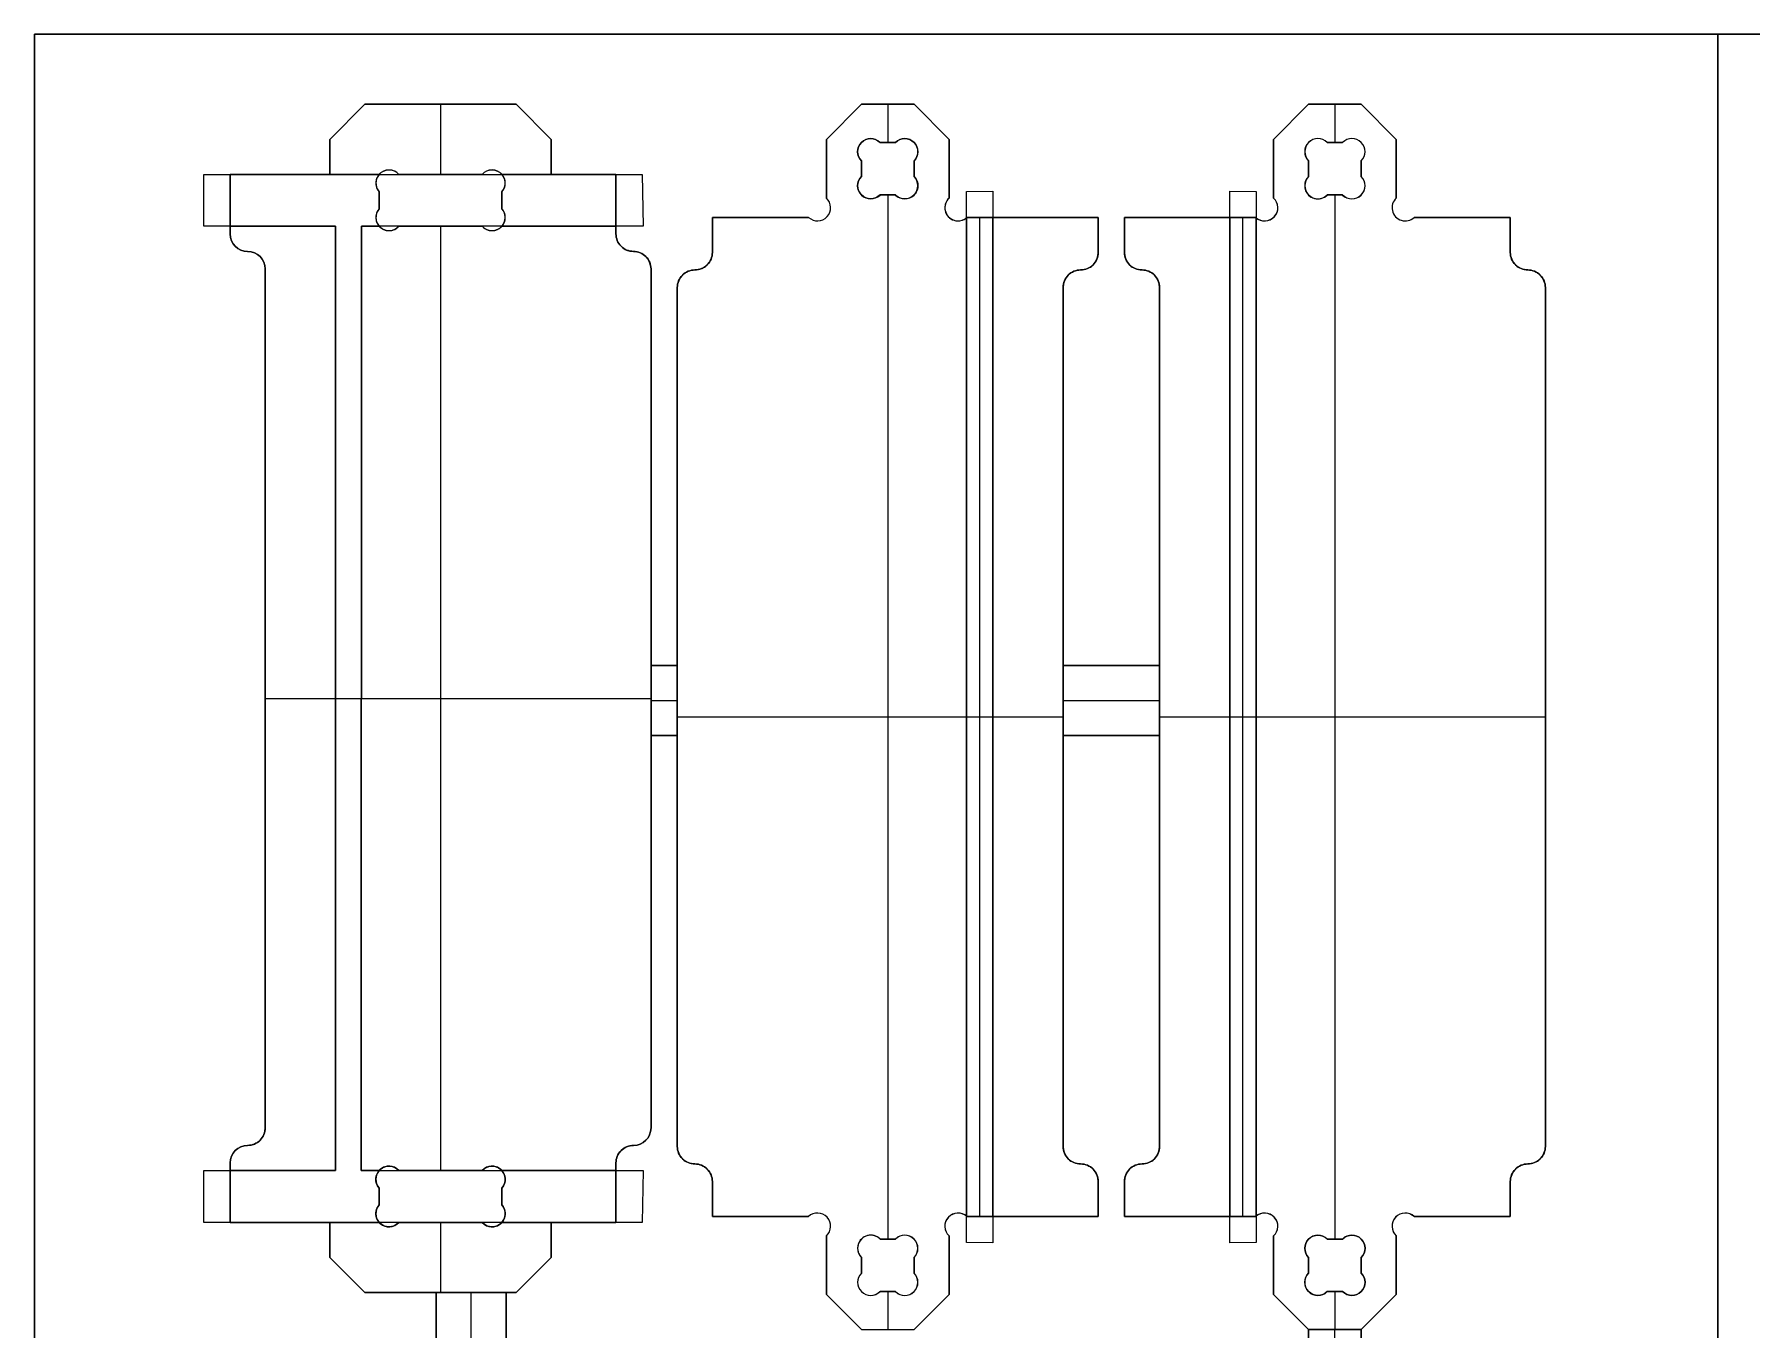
# Model space of a CAD drawing. Extents: x 0 to 96, y 0 to 48.
# Drawn here: x 0 to 24.48, y 29.53 to 48 of the extents above; entities that cross this region are included whole.
import ezdxf

# ---------------------------------------------------------------- set-up
doc = ezdxf.new("R2010")
doc.units = 0
doc.header["$MEASUREMENT"] = 0
for name, color, linetype in [('POCKETS_10_MM', 5, 'CONTINUOUS'), ('PROFILE_-_INSIDE', 30, 'CONTINUOUS'), ('PROFILE_-_OUTSIDE', 18, 'CONTINUOUS'), ('STOCK_PERIMETER', 1, 'CONTINUOUS'), ('TABS', 51, 'CONTINUOUS')]:
    doc.layers.add(name, color=color, linetype=linetype)

msp = doc.modelspace()

# ---------------------------------------------------------------- linework, layer by layer
at = {"layer": 'POCKETS_10_MM'}
for points in [[(2.416, 31.056), (2.416, 31.794), (4.291, 31.794), (4.291, 45.264), (2.416, 45.264), (2.416, 46.002), (8.666, 46.002), (8.677, 45.264), (4.664, 45.264), (4.661, 31.794), (8.677, 31.794), (8.666, 31.056)], [(13.291, 45.76), (13.666, 45.764), (13.666, 30.764), (13.291, 30.768)], [(17.041, 45.764), (17.416, 45.76), (17.416, 30.768), (17.041, 30.764)]]:
    msp.add_lwpolyline(points, close=True, dxfattribs=at)
at = {"layer": 'PROFILE_-_INSIDE'}
for points in [[(11.791, 46.194, -1), (12.056, 46.459), (12.276, 46.459, -1), (12.541, 46.194), (12.541, 45.974, -1), (12.276, 45.709), (12.056, 45.709, -1), (11.791, 45.974)], [(18.916, 46.194, 1), (18.651, 46.459), (18.431, 46.459, 1), (18.166, 46.194), (18.166, 45.974, 1), (18.431, 45.709), (18.651, 45.709, 1), (18.916, 45.974)], [(5.197, 45.264), (6.385, 45.264, 1), (6.666, 45.512), (6.666, 45.753, 1), (6.385, 46.002), (5.197, 46.002, 1), (4.916, 45.753), (4.916, 45.512, 1)], [(5.197, 31.794), (6.385, 31.794, -1), (6.666, 31.545), (6.666, 31.304, -1), (6.385, 31.056), (5.197, 31.056, -1), (4.916, 31.304), (4.916, 31.545, -1)], [(11.791, 30.334, 1), (12.056, 30.069), (12.276, 30.069, 1), (12.541, 30.334), (12.541, 30.554, 1), (12.276, 30.819), (12.056, 30.819, 1), (11.791, 30.554)], [(18.916, 30.334, -1), (18.651, 30.069), (18.431, 30.069, -1), (18.166, 30.334), (18.166, 30.554, -1), (18.431, 30.819), (18.651, 30.819, -1), (18.916, 30.554)]]:
    msp.add_lwpolyline(points, format="xyb", close=True, dxfattribs=at)
at = {"layer": 'PROFILE_-_OUTSIDE'}
for p, q in [((4.713, 47.002), (4.213, 46.502)), ((4.213, 46.502), (4.713, 47.002)), ((4.213, 46.502, 0.74), (4.713, 47.002, 0.74)), ((4.713, 47.002, 0.37), (4.213, 46.502, 0.37)), ((6.868, 47.002), (4.713, 47.002)), ((4.713, 47.002), (6.868, 47.002)), ((4.713, 47.002, 0.74), (4.713, 47.002)), ((4.713, 47.002, 0.74), (6.868, 47.002, 0.74)), ((6.868, 47.002, 0.37), (4.713, 47.002, 0.37)), ((5.791, 47.002), (5.791, 46.002)), ((5.791, 47.002), (5.791, 47.002, 0.74)), ((5.791, 47.002, 0.74), (5.791, 46.002, 0.74)), ((7.368, 46.502), (6.868, 47.002)), ((6.868, 47.002), (7.368, 46.502)), ((6.868, 47.002, 0.74), (6.868, 47.002)), ((6.868, 47.002, 0.74), (7.368, 46.502, 0.74)), ((7.368, 46.502, 0.37), (6.868, 47.002, 0.37)), ((11.791, 47.002), (11.291, 46.502)), ((11.291, 46.502), (11.791, 47.002)), ((11.291, 46.502, 0.74), (11.791, 47.002, 0.74)), ((11.791, 47.002, 0.37), (11.291, 46.502, 0.37)), ((12.541, 47.002), (11.791, 47.002)), ((11.791, 47.002), (12.541, 47.002)), ((11.791, 47.002, 0.74), (11.791, 47.002)), ((11.791, 47.002, 0.74), (12.541, 47.002, 0.74)), ((12.541, 47.002, 0.37), (11.791, 47.002, 0.37)), ((12.166, 47.002), (12.166, 46.459)), ((12.166, 47.002), (12.166, 47.002, 0.74)), ((12.166, 47.002, 0.74), (12.166, 46.459, 0.74)), ((13.041, 46.502), (12.541, 47.002)), ((12.541, 47.002), (13.041, 46.502)), ((12.541, 47.002, 0.74), (12.541, 47.002)), ((12.541, 47.002, 0.74), (13.041, 46.502, 0.74)), ((13.041, 46.502, 0.37), (12.541, 47.002, 0.37)), ((18.166, 47.002), (17.666, 46.502)), ((17.666, 46.502), (18.166, 47.002)), ((17.666, 46.502, 0.74), (18.166, 47.002, 0.74)), ((18.166, 47.002, 0.37), (17.666, 46.502, 0.37)), ((18.916, 47.002), (18.166, 47.002)), ((18.166, 47.002), (18.916, 47.002)), ((18.166, 47.002), (18.166, 47.002, 0.74)), ((18.166, 47.002, 0.74), (18.916, 47.002, 0.74)), ((18.916, 47.002, 0.37), (18.166, 47.002, 0.37)), ((18.541, 47.002), (18.541, 46.459)), ((18.541, 47.002), (18.541, 47.002, 0.74)), ((18.541, 47.002, 0.74), (18.541, 46.459, 0.74)), ((19.416, 46.502), (18.916, 47.002)), ((18.916, 47.002), (19.416, 46.502)), ((18.916, 47.002, 0.74), (18.916, 47.002)), ((18.916, 47.002, 0.74), (19.416, 46.502, 0.74)), ((19.416, 46.502, 0.37), (18.916, 47.002, 0.37)), ((4.463, 46.752), (4.463, 46.752, 0.74)), ((7.118, 46.752), (7.118, 46.752, 0.74)), ((11.541, 46.752), (11.541, 46.752, 0.74)), ((12.791, 46.752), (12.791, 46.752, 0.74)), ((17.916, 46.752), (17.916, 46.752, 0.74)), ((19.166, 46.752), (19.166, 46.752, 0.74)), ((4.213, 46.502), (4.213, 46.002)), ((4.213, 46.002), (4.213, 46.502)), ((4.213, 46.002, 0.74), (4.213, 46.502, 0.74)), ((4.213, 46.502, 0.74), (4.213, 46.502)), ((4.213, 46.502, 0.37), (4.213, 46.002, 0.37)), ((7.368, 46.002), (7.368, 46.502)), ((7.368, 46.502), (7.368, 46.002)), ((7.368, 46.502, 0.74), (7.368, 46.502)), ((7.368, 46.502, 0.74), (7.368, 46.002, 0.74)), ((7.368, 46.002, 0.37), (7.368, 46.502, 0.37)), ((11.291, 46.502), (11.291, 45.664)), ((11.291, 45.664), (11.291, 46.502)), ((11.291, 45.664, 0.74), (11.291, 46.502, 0.74)), ((11.291, 46.502, 0.74), (11.291, 46.502)), ((11.291, 46.502, 0.37), (11.291, 45.664, 0.37)), ((11.791, 46.459), (11.791, 46.459, 0.74)), ((12.056, 46.459), (12.276, 46.459)), ((12.276, 46.459, 0.74), (12.056, 46.459, 0.74)), ((12.056, 46.459, 0.74), (12.056, 46.459)), ((12.276, 46.459, 0.5), (12.056, 46.459, 0.5)), ((12.166, 46.459), (12.166, 46.459, 0.74)), ((12.276, 46.459, 0.74), (12.276, 46.459)), ((12.541, 46.459), (12.541, 46.459, 0.74)), ((13.041, 45.664), (13.041, 46.502)), ((13.041, 46.502), (13.041, 45.664)), ((13.041, 46.502, 0.74), (13.041, 46.502)), ((13.041, 46.502, 0.74), (13.041, 45.664, 0.74)), ((13.041, 45.664, 0.37), (13.041, 46.502, 0.37)), ((17.666, 46.502), (17.666, 45.664)), ((17.666, 45.664), (17.666, 46.502)), ((17.666, 45.664, 0.74), (17.666, 46.502, 0.74)), ((17.666, 46.502, 0.74), (17.666, 46.502)), ((17.666, 46.502, 0.37), (17.666, 45.664, 0.37)), ((18.166, 46.459), (18.166, 46.459, 0.74)), ((18.431, 46.459), (18.651, 46.459)), ((18.651, 46.459, 0.74), (18.431, 46.459, 0.74)), ((18.431, 46.459, 0.74), (18.431, 46.459)), ((18.651, 46.459, 0.5), (18.431, 46.459, 0.5)), ((18.541, 46.459), (18.541, 46.459, 0.74)), ((18.651, 46.459, 0.74), (18.651, 46.459)), ((18.916, 46.459), (18.916, 46.459, 0.74)), ((19.416, 45.664), (19.416, 46.502)), ((19.416, 46.502), (19.416, 45.664)), ((19.416, 46.502, 0.74), (19.416, 46.502)), ((19.416, 46.502, 0.74), (19.416, 45.664, 0.74)), ((19.416, 45.664, 0.37), (19.416, 46.502, 0.37)), ((4.213, 46.252), (4.213, 46.252, 0.74)), ((7.368, 46.252), (7.368, 46.252, 0.74)), ((11.291, 46.083), (11.291, 46.083, 0.74)), ((11.791, 46.194), (11.791, 46.194, 0.74)), ((11.791, 45.974), (11.791, 46.194)), ((11.791, 46.194, 0.74), (11.791, 45.974, 0.74)), ((11.791, 46.194, 0.5), (11.791, 45.974, 0.5)), ((11.791, 46.084), (11.791, 46.084, 0.74)), ((12.541, 46.194), (12.541, 45.974)), ((12.541, 45.974, 0.74), (12.541, 46.194, 0.74)), ((12.541, 46.194, 0.74), (12.541, 46.194)), ((12.541, 45.974, 0.5), (12.541, 46.194, 0.5)), ((12.541, 46.084), (12.541, 46.084, 0.74)), ((13.041, 46.083), (13.041, 46.083, 0.74)), ((17.666, 46.083), (17.666, 46.083, 0.74)), ((18.166, 45.974), (18.166, 46.194)), ((18.166, 46.194, 0.74), (18.166, 45.974, 0.74)), ((18.166, 46.194, 0.74), (18.166, 46.194)), ((18.166, 46.194, 0.5), (18.166, 45.974, 0.5)), ((18.166, 46.084), (18.166, 46.084, 0.74)), ((18.916, 46.194), (18.916, 46.194, 0.74)), ((18.916, 46.194), (18.916, 45.974)), ((18.916, 45.974, 0.74), (18.916, 46.194, 0.74)), ((18.916, 45.974, 0.5), (18.916, 46.194, 0.5)), ((18.916, 46.084), (18.916, 46.084, 0.74)), ((19.416, 46.083), (19.416, 46.083, 0.74)), ((4.213, 46.002), (2.791, 46.002)), ((2.791, 46.002), (2.791, 45.154)), ((2.791, 46.002), (4.213, 46.002)), ((2.791, 46.002, 0.34), (2.791, 45.264, 0.34)), ((4.213, 46.002, 0.34), (2.791, 46.002, 0.34)), ((2.791, 46.002, 0.34), (2.791, 46.002)), ((3.502, 46.002), (3.502, 46.002, 0.34)), ((4.213, 46.002, 0.74), (4.213, 46.002, 0.34)), ((4.213, 46.002, 0.34), (4.213, 46.002)), ((4.916, 46.002, 0.74), (4.213, 46.002, 0.74)), ((4.916, 46.002, 0.34), (4.213, 46.002, 0.34)), ((4.213, 46.002, 0.54), (4.916, 46.002, 0.54)), ((4.916, 46.002, 0.34), (4.916, 46.002, 0.74)), ((4.932, 46.018), (4.932, 46.018, 0.74)), ((5.197, 46.002), (6.385, 46.002)), ((5.197, 46.002, 0.74), (5.197, 46.002, 0.34)), ((6.385, 46.002, 0.34), (5.197, 46.002, 0.34)), ((5.197, 46.002, 0.34), (5.197, 46.002)), ((6.385, 46.002, 0.74), (5.197, 46.002, 0.74)), ((6.385, 46.002, 0.5), (5.197, 46.002, 0.5)), ((5.791, 46.002, 0.34), (5.791, 46.002, 0.74)), ((5.791, 46.002), (5.791, 46.002, 0.34)), ((6.385, 46.002, 0.74), (6.385, 46.002, 0.34)), ((6.385, 46.002, 0.34), (6.385, 46.002)), ((6.65, 46.018), (6.65, 46.018, 0.74)), ((6.666, 46.002, 0.74), (6.666, 46.002, 0.34)), ((7.368, 46.002, 0.74), (6.666, 46.002, 0.74)), ((7.368, 46.002, 0.34), (6.666, 46.002, 0.34)), ((6.666, 46.002, 0.54), (7.368, 46.002, 0.54)), ((8.291, 46.002), (7.368, 46.002)), ((7.368, 46.002), (8.291, 46.002)), ((7.368, 46.002, 0.74), (7.368, 46.002, 0.34)), ((8.291, 46.002, 0.34), (7.368, 46.002, 0.34)), ((7.368, 46.002, 0.34), (7.368, 46.002)), ((7.83, 46.002), (7.83, 46.002, 0.34)), ((8.291, 45.154), (8.291, 46.002)), ((8.291, 45.264, 0.34), (8.291, 46.002, 0.34)), ((8.291, 46.002, 0.34), (8.291, 46.002)), ((11.791, 45.974, 0.74), (11.791, 45.974)), ((12.541, 45.974, 0.74), (12.541, 45.974)), ((18.166, 45.974, 0.74), (18.166, 45.974)), ((18.916, 45.974, 0.74), (18.916, 45.974)), ((4.916, 45.512), (4.916, 45.753)), ((4.916, 45.753, 0.34), (4.916, 45.512, 0.34)), ((4.916, 45.753, 0.34), (4.916, 45.753)), ((4.916, 45.633), (4.916, 45.633, 0.34)), ((6.666, 45.753), (6.666, 45.512)), ((6.666, 45.512, 0.34), (6.666, 45.753, 0.34)), ((6.666, 45.753, 0.34), (6.666, 45.753)), ((6.666, 45.633), (6.666, 45.633, 0.34)), ((11.291, 45.664, 0.74), (11.291, 45.664)), ((11.791, 45.709), (11.791, 45.709, 0.74)), ((12.276, 45.709), (12.056, 45.709)), ((12.056, 45.709, 0.74), (12.276, 45.709, 0.74)), ((12.056, 45.709, 0.74), (12.056, 45.709)), ((12.056, 45.709, 0.5), (12.276, 45.709, 0.5)), ((12.166, 45.709), (12.166, 30.819)), ((12.166, 45.709), (12.166, 45.709, 0.74)), ((12.166, 45.709, 0.74), (12.166, 30.819, 0.74)), ((12.276, 45.709, 0.74), (12.276, 45.709)), ((12.541, 45.709), (12.541, 45.709, 0.74)), ((13.041, 45.664, 0.74), (13.041, 45.664)), ((17.666, 45.664, 0.74), (17.666, 45.664)), ((18.166, 45.709), (18.166, 45.709, 0.74)), ((18.651, 45.709), (18.431, 45.709)), ((18.431, 45.709, 0.74), (18.651, 45.709, 0.74)), ((18.431, 45.709, 0.74), (18.431, 45.709)), ((18.431, 45.709, 0.5), (18.651, 45.709, 0.5)), ((18.541, 45.709), (18.541, 30.819)), ((18.541, 45.709, 0.74), (18.541, 30.819, 0.74)), ((18.541, 45.709), (18.541, 45.709, 0.74)), ((18.651, 45.709, 0.74), (18.651, 45.709)), ((18.916, 45.709), (18.916, 45.709, 0.74)), ((19.416, 45.664, 0.74), (19.416, 45.664)), ((4.916, 45.512, 0.34), (4.916, 45.512)), ((6.666, 45.512, 0.34), (6.666, 45.512)), ((11.036, 45.389), (9.666, 45.389)), ((9.666, 45.389), (9.666, 44.889)), ((9.666, 45.389), (11.036, 45.389)), ((9.666, 45.389, 0.74), (9.666, 45.389)), ((9.666, 45.389, 0.74), (11.036, 45.389, 0.74)), ((11.036, 45.389, 0.37), (9.666, 45.389, 0.37)), ((10.351, 45.389), (10.351, 45.389, 0.74)), ((11.036, 45.389, 0.74), (11.036, 45.389)), ((11.301, 45.399), (11.301, 45.399, 0.74)), ((13.03, 45.399), (13.03, 45.399, 0.74)), ((13.291, 45.385, 0.74), (13.291, 45.385, 0.34)), ((13.291, 45.385, 0.74), (13.291, 31.143, 0.74)), ((13.291, 45.385, 0.34), (13.291, 31.143, 0.34)), ((13.291, 31.143, 0.54), (13.291, 45.385, 0.54)), ((15.166, 45.389), (13.295, 45.389)), ((13.295, 45.389), (15.166, 45.389)), ((13.666, 45.389, 0.34), (13.295, 45.389, 0.34)), ((13.295, 45.389, 0.34), (13.295, 45.389)), ((13.478, 31.139, 0.34), (13.478, 45.389, 0.34)), ((13.666, 45.389, 0.34), (13.666, 45.389, 0.74)), ((13.666, 31.139, 0.74), (13.666, 45.389, 0.74)), ((13.666, 45.389, 0.74), (15.166, 45.389, 0.74)), ((13.666, 31.139, 0.34), (13.666, 45.389, 0.34)), ((15.166, 45.389, 0.37), (13.666, 45.389, 0.37)), ((13.666, 45.389, 0.54), (13.666, 31.139, 0.54)), ((14.231, 45.389), (14.231, 45.389, 0.74)), ((15.166, 44.889), (15.166, 45.389)), ((15.166, 45.389, 0.74), (15.166, 45.389)), ((17.411, 45.389), (15.541, 45.389)), ((15.541, 45.389), (15.541, 44.889)), ((15.541, 45.389), (17.411, 45.389)), ((15.541, 45.389, 0.74), (15.541, 45.389)), ((15.541, 45.389, 0.74), (17.041, 45.389, 0.74)), ((17.041, 45.389, 0.37), (15.541, 45.389, 0.37)), ((16.476, 45.389), (16.476, 45.389, 0.74)), ((17.041, 45.389, 0.74), (17.041, 45.389, 0.34)), ((17.411, 45.389, 0.34), (17.041, 45.389, 0.34)), ((17.041, 45.389, 0.74), (17.041, 31.139, 0.74)), ((17.041, 45.389, 0.34), (17.041, 31.139, 0.34)), ((17.041, 31.139, 0.54), (17.041, 45.389, 0.54)), ((17.228, 31.139, 0.34), (17.228, 45.389, 0.34)), ((17.411, 45.389, 0.34), (17.411, 45.389)), ((17.416, 45.385, 0.34), (17.416, 45.385, 0.74)), ((17.416, 31.143, 0.74), (17.416, 45.385, 0.74)), ((17.416, 31.143, 0.34), (17.416, 45.385, 0.34)), ((17.416, 45.385, 0.54), (17.416, 31.143, 0.54)), ((17.676, 45.399), (17.676, 45.399, 0.74)), ((19.405, 45.399), (19.405, 45.399, 0.74)), ((21.041, 45.389), (19.67, 45.389)), ((19.67, 45.389), (21.041, 45.389)), ((19.67, 45.389, 0.74), (19.67, 45.389)), ((19.67, 45.389, 0.74), (21.041, 45.389, 0.74)), ((21.041, 45.389, 0.37), (19.67, 45.389, 0.37)), ((20.356, 45.389), (20.356, 45.389, 0.74)), ((21.041, 44.889), (21.041, 45.389)), ((21.041, 45.389, 0.74), (21.041, 45.389)), ((2.791, 45.264, 0.74), (2.791, 45.264, 0.34)), ((2.791, 45.264, 0.74), (4.291, 45.264, 0.74)), ((2.791, 45.264, 0.34), (4.291, 45.264, 0.34)), ((4.291, 45.264, 0.54), (2.791, 45.264, 0.54)), ((2.791, 45.154), (2.791, 45.154, 0.74)), ((3.353, 45.264, 0.74), (3.353, 45.264, 0.34)), ((4.291, 45.264, 0.34), (4.291, 45.264, 0.74)), ((4.291, 45.264, 0.34), (4.291, 31.794, 0.34)), ((4.291, 45.264, 0.74), (4.291, 31.794, 0.74)), ((4.291, 31.794, 0.54), (4.291, 45.264, 0.54)), ((4.661, 31.794, 0.74), (4.664, 45.264, 0.74)), ((4.661, 31.794, 0.34), (4.664, 45.264, 0.34)), ((4.664, 45.264, 0.54), (4.661, 31.794, 0.54)), ((4.664, 45.264, 0.74), (4.916, 45.264, 0.74)), ((4.664, 45.264, 0.34), (4.664, 45.264, 0.74)), ((4.664, 45.264, 0.34), (4.916, 45.264, 0.34)), ((4.916, 45.264, 0.54), (4.664, 45.264, 0.54)), ((4.916, 45.264, 0.74), (4.916, 45.264, 0.34)), ((4.932, 45.248), (4.932, 45.248, 0.74)), ((5.197, 45.264), (5.197, 45.264, 0.34)), ((6.385, 45.264), (5.197, 45.264)), ((5.197, 45.264, 0.34), (6.385, 45.264, 0.34)), ((5.197, 45.264, 0.34), (5.197, 45.264, 0.74)), ((5.197, 45.264, 0.74), (6.385, 45.264, 0.74)), ((5.197, 45.264, 0.5), (6.385, 45.264, 0.5)), ((5.791, 45.264), (5.791, 31.794)), ((5.791, 45.264, 0.34), (5.791, 45.264, 0.74)), ((5.791, 45.264, 0.74), (5.791, 31.794, 0.74)), ((5.791, 45.264), (5.791, 45.264, 0.34)), ((6.385, 45.264, 0.74), (6.385, 45.264, 0.34)), ((6.385, 45.264, 0.34), (6.385, 45.264)), ((6.65, 45.248), (6.65, 45.248, 0.74)), ((6.666, 45.264, 0.34), (6.666, 45.264, 0.74)), ((6.666, 45.264, 0.74), (8.291, 45.264, 0.74)), ((6.666, 45.264, 0.34), (8.291, 45.264, 0.34)), ((8.291, 45.264, 0.54), (6.666, 45.264, 0.54)), ((6.67, 45.264, 0.74), (6.67, 45.264, 0.34)), ((8.291, 45.264, 0.34), (8.291, 45.264, 0.74)), ((8.291, 45.154), (8.291, 45.154, 0.74)), ((3.041, 44.904), (3.041, 44.904, 0.74)), ((8.541, 44.904), (8.541, 44.904, 0.74)), ((9.666, 44.889), (9.666, 44.889, 0.74)), ((15.166, 44.889), (15.166, 44.889, 0.74)), ((15.541, 44.889), (15.541, 44.889, 0.74)), ((21.041, 44.889), (21.041, 44.889, 0.74)), ((3.291, 44.654), (3.291, 32.404)), ((3.291, 44.654), (3.291, 44.654, 0.74)), ((8.791, 32.404), (8.791, 44.654)), ((8.791, 44.654), (8.791, 44.654, 0.74)), ((9.416, 44.639), (9.416, 44.639, 0.74)), ((14.916, 44.639), (14.916, 44.639, 0.74)), ((15.791, 44.639), (15.791, 44.639, 0.74)), ((21.291, 44.639), (21.291, 44.639, 0.74)), ((9.166, 44.389), (9.166, 32.139)), ((9.166, 44.389), (9.166, 44.389, 0.74)), ((14.666, 32.139), (14.666, 44.389)), ((14.666, 44.389), (14.666, 44.389, 0.74)), ((16.041, 44.389), (16.041, 32.139)), ((16.041, 44.389), (16.041, 44.389, 0.74)), ((21.541, 32.139), (21.541, 44.389)), ((21.541, 44.389), (21.541, 44.389, 0.74)), ((3.291, 38.529), (8.791, 38.529)), ((3.291, 38.529, 0.74), (4.291, 38.529, 0.74)), ((4.291, 38.529, 0.74), (4.291, 38.529, 0.34)), ((4.291, 38.529, 0.34), (4.662, 38.529, 0.34)), ((4.662, 38.529, 0.74), (4.662, 38.529, 0.34)), ((4.662, 38.529, 0.74), (8.791, 38.529, 0.74)), ((9.166, 38.264), (14.666, 38.264)), ((9.166, 38.264, 0.74), (13.291, 38.264, 0.74)), ((13.291, 38.264, 0.74), (13.291, 38.264, 0.34)), ((13.291, 38.264, 0.34), (13.666, 38.264, 0.34)), ((13.666, 38.264, 0.74), (14.666, 38.264, 0.74)), ((13.666, 38.264, 0.74), (13.666, 38.264, 0.34)), ((16.041, 38.264), (21.541, 38.264)), ((16.041, 38.264, 0.74), (17.041, 38.264, 0.74)), ((17.041, 38.264, 0.74), (17.041, 38.264, 0.34)), ((17.041, 38.264, 0.34), (17.416, 38.264, 0.34)), ((17.416, 38.264, 0.74), (21.541, 38.264, 0.74)), ((17.416, 38.264, 0.74), (17.416, 38.264, 0.34)), ((3.291, 32.404), (3.291, 32.404, 0.74)), ((8.791, 32.404), (8.791, 32.404, 0.74)), ((3.041, 32.154), (3.041, 32.154, 0.74)), ((8.541, 32.154), (8.541, 32.154, 0.74)), ((9.166, 32.139), (9.166, 32.139, 0.74)), ((14.666, 32.139), (14.666, 32.139, 0.74)), ((16.041, 32.139), (16.041, 32.139, 0.74)), ((21.541, 32.139), (21.541, 32.139, 0.74)), ((2.791, 31.904), (2.791, 31.056)), ((2.791, 31.904), (2.791, 31.904, 0.74)), ((8.291, 31.056), (8.291, 31.904)), ((8.291, 31.904), (8.291, 31.904, 0.74)), ((9.416, 31.889), (9.416, 31.889, 0.74)), ((14.916, 31.889), (14.916, 31.889, 0.74)), ((15.791, 31.889), (15.791, 31.889, 0.74)), ((21.291, 31.889), (21.291, 31.889, 0.74)), ((4.291, 31.794, 0.34), (2.791, 31.794, 0.34)), ((2.791, 31.794, 0.34), (2.791, 31.794, 0.74)), ((2.791, 31.794, 0.34), (2.791, 31.056, 0.34)), ((4.291, 31.794, 0.74), (2.791, 31.794, 0.74)), ((2.791, 31.794, 0.54), (4.291, 31.794, 0.54)), ((3.353, 31.794, 0.74), (3.353, 31.794, 0.34)), ((4.291, 31.794, 0.34), (4.291, 31.794, 0.74)), ((4.661, 31.794, 0.34), (4.661, 31.794, 0.74)), ((4.916, 31.794, 0.74), (4.661, 31.794, 0.74)), ((4.916, 31.794, 0.34), (4.661, 31.794, 0.34)), ((4.661, 31.794, 0.54), (4.916, 31.794, 0.54)), ((4.916, 31.794, 0.34), (4.916, 31.794, 0.74)), ((4.932, 31.81), (4.932, 31.81, 0.74)), ((5.197, 31.794), (5.197, 31.794, 0.34)), ((5.197, 31.794), (6.385, 31.794)), ((6.385, 31.794, 0.34), (5.197, 31.794, 0.34)), ((5.197, 31.794, 0.34), (5.197, 31.794, 0.74)), ((6.385, 31.794, 0.74), (5.197, 31.794, 0.74)), ((6.385, 31.794, 0.5), (5.197, 31.794, 0.5)), ((5.791, 31.794, 0.34), (5.791, 31.794, 0.74)), ((5.791, 31.794), (5.791, 31.794, 0.34)), ((6.385, 31.794, 0.74), (6.385, 31.794, 0.34)), ((6.385, 31.794, 0.34), (6.385, 31.794)), ((6.65, 31.81), (6.65, 31.81, 0.74)), ((6.666, 31.794, 0.74), (6.666, 31.794, 0.34)), ((8.291, 31.794, 0.74), (6.666, 31.794, 0.74)), ((8.291, 31.794, 0.34), (6.666, 31.794, 0.34)), ((6.666, 31.794, 0.54), (8.291, 31.794, 0.54)), ((6.669, 31.794, 0.74), (6.669, 31.794, 0.34)), ((8.291, 31.794, 0.74), (8.291, 31.794, 0.34)), ((8.291, 31.056, 0.34), (8.291, 31.794, 0.34)), ((9.666, 31.639), (9.666, 31.139)), ((9.666, 31.639), (9.666, 31.639, 0.74)), ((15.166, 31.139), (15.166, 31.639)), ((15.166, 31.639), (15.166, 31.639, 0.74)), ((15.541, 31.639), (15.541, 31.139)), ((15.541, 31.639), (15.541, 31.639, 0.74)), ((21.041, 31.139), (21.041, 31.639)), ((21.041, 31.639), (21.041, 31.639, 0.74)), ((4.916, 31.304), (4.916, 31.545)), ((4.916, 31.545, 0.34), (4.916, 31.304, 0.34)), ((4.916, 31.545, 0.34), (4.916, 31.545)), ((4.916, 31.425), (4.916, 31.425, 0.34)), ((6.666, 31.545), (6.666, 31.304)), ((6.666, 31.304, 0.34), (6.666, 31.545, 0.34)), ((6.666, 31.545, 0.34), (6.666, 31.545)), ((6.666, 31.425), (6.666, 31.425, 0.34)), ((4.916, 31.304, 0.34), (4.916, 31.304)), ((6.666, 31.304, 0.34), (6.666, 31.304)), ((9.666, 31.139), (11.036, 31.139)), ((11.036, 31.139), (9.666, 31.139)), ((11.036, 31.139, 0.74), (9.666, 31.139, 0.74)), ((9.666, 31.139, 0.74), (9.666, 31.139)), ((9.666, 31.139, 0.37), (11.036, 31.139, 0.37)), ((10.351, 31.139), (10.351, 31.139, 0.74)), ((11.036, 31.139, 0.74), (11.036, 31.139)), ((11.301, 31.128), (11.301, 31.128, 0.74)), ((13.03, 31.128), (13.03, 31.128, 0.74)), ((13.291, 31.143, 0.34), (13.291, 31.143, 0.74)), ((13.295, 31.139), (15.166, 31.139)), ((15.166, 31.139), (13.295, 31.139)), ((13.295, 31.139, 0.34), (13.666, 31.139, 0.34)), ((13.295, 31.139, 0.34), (13.295, 31.139)), ((15.166, 31.139, 0.74), (13.666, 31.139, 0.74)), ((13.666, 31.139, 0.74), (13.666, 31.139, 0.34)), ((13.666, 31.139, 0.37), (15.166, 31.139, 0.37)), ((14.231, 31.139), (14.231, 31.139, 0.74)), ((15.166, 31.139, 0.74), (15.166, 31.139)), ((15.541, 31.139), (17.411, 31.139)), ((17.411, 31.139), (15.541, 31.139)), ((15.541, 31.139, 0.74), (15.541, 31.139)), ((17.041, 31.139, 0.74), (15.541, 31.139, 0.74)), ((15.541, 31.139, 0.37), (17.041, 31.139, 0.37)), ((16.476, 31.139), (16.476, 31.139, 0.74)), ((17.041, 31.139, 0.34), (17.041, 31.139, 0.74)), ((17.041, 31.139, 0.34), (17.411, 31.139, 0.34)), ((17.411, 31.139, 0.34), (17.411, 31.139)), ((17.416, 31.143, 0.74), (17.416, 31.143, 0.34)), ((17.676, 31.128), (17.676, 31.128, 0.74)), ((19.405, 31.128), (19.405, 31.128, 0.74)), ((19.67, 31.139), (21.041, 31.139)), ((21.041, 31.139), (19.67, 31.139)), ((21.041, 31.139, 0.74), (19.67, 31.139, 0.74)), ((19.67, 31.139, 0.74), (19.67, 31.139)), ((19.67, 31.139, 0.37), (21.041, 31.139, 0.37)), ((20.356, 31.139), (20.356, 31.139, 0.74)), ((21.041, 31.139, 0.74), (21.041, 31.139)), ((2.791, 31.056), (4.213, 31.056)), ((4.213, 31.056), (2.791, 31.056)), ((2.791, 31.056, 0.34), (4.213, 31.056, 0.34)), ((2.791, 31.056, 0.34), (2.791, 31.056)), ((3.502, 31.056), (3.502, 31.056, 0.34)), ((4.213, 31.056), (4.213, 30.556)), ((4.213, 30.556), (4.213, 31.056)), ((4.213, 30.556, 0.74), (4.213, 31.056, 0.74)), ((4.213, 31.056, 0.74), (4.213, 31.056, 0.34)), ((4.213, 31.056, 0.34), (4.213, 31.056)), ((4.213, 31.056, 0.74), (4.916, 31.056, 0.74)), ((4.213, 31.056, 0.34), (4.916, 31.056, 0.34)), ((4.213, 31.056, 0.37), (4.213, 30.556, 0.37)), ((4.916, 31.056, 0.54), (4.213, 31.056, 0.54)), ((4.916, 31.056, 0.74), (4.916, 31.056, 0.34)), ((4.932, 31.04), (4.932, 31.04, 0.74)), ((6.385, 31.056), (5.197, 31.056)), ((5.197, 31.056, 0.74), (5.197, 31.056, 0.34)), ((5.197, 31.056, 0.34), (6.385, 31.056, 0.34)), ((5.197, 31.056, 0.34), (5.197, 31.056)), ((5.197, 31.056, 0.74), (6.385, 31.056, 0.74)), ((5.197, 31.056, 0.5), (6.385, 31.056, 0.5)), ((5.791, 31.056), (5.791, 30.056)), ((5.791, 31.056, 0.74), (5.791, 30.056, 0.74)), ((5.791, 31.056, 0.34), (5.791, 31.056, 0.74)), ((5.791, 31.056), (5.791, 31.056, 0.34)), ((6.385, 31.056, 0.74), (6.385, 31.056, 0.34)), ((6.385, 31.056, 0.34), (6.385, 31.056)), ((6.65, 31.04), (6.65, 31.04, 0.74)), ((6.666, 31.056, 0.34), (6.666, 31.056, 0.74)), ((6.666, 31.056, 0.74), (7.368, 31.056, 0.74)), ((6.666, 31.056, 0.34), (7.368, 31.056, 0.34)), ((7.368, 31.056, 0.54), (6.666, 31.056, 0.54)), ((7.368, 30.556), (7.368, 31.056)), ((7.368, 31.056), (8.291, 31.056)), ((7.368, 31.056), (7.368, 30.556)), ((8.291, 31.056), (7.368, 31.056)), ((7.368, 31.056, 0.74), (7.368, 31.056, 0.34)), ((7.368, 31.056, 0.74), (7.368, 30.556, 0.74)), ((7.368, 31.056, 0.34), (8.291, 31.056, 0.34)), ((7.368, 31.056, 0.34), (7.368, 31.056)), ((7.368, 30.556, 0.37), (7.368, 31.056, 0.37)), ((7.83, 31.056), (7.83, 31.056, 0.34)), ((8.291, 31.056, 0.34), (8.291, 31.056)), ((11.291, 30.863), (11.291, 30.026)), ((11.291, 30.026), (11.291, 30.863)), ((11.291, 30.026, 0.74), (11.291, 30.863, 0.74)), ((11.291, 30.863, 0.74), (11.291, 30.863)), ((11.291, 30.863, 0.37), (11.291, 30.026, 0.37)), ((13.041, 30.026), (13.041, 30.863)), ((13.041, 30.863), (13.041, 30.026)), ((13.041, 30.863, 0.74), (13.041, 30.863)), ((13.041, 30.863, 0.74), (13.041, 30.026, 0.74)), ((13.041, 30.026, 0.37), (13.041, 30.863, 0.37)), ((17.666, 30.863), (17.666, 30.026)), ((17.666, 30.026), (17.666, 30.863)), ((17.666, 30.026, 0.74), (17.666, 30.863, 0.74)), ((17.666, 30.863, 0.74), (17.666, 30.863)), ((17.666, 30.863, 0.37), (17.666, 30.026, 0.37)), ((19.416, 30.026), (19.416, 30.863)), ((19.416, 30.863), (19.416, 30.026)), ((19.416, 30.863, 0.74), (19.416, 30.863)), ((19.416, 30.863, 0.74), (19.416, 30.026, 0.74)), ((19.416, 30.026, 0.37), (19.416, 30.863, 0.37)), ((4.213, 30.806), (4.213, 30.806, 0.74)), ((7.368, 30.806), (7.368, 30.806, 0.74)), ((11.791, 30.819), (11.791, 30.819, 0.74)), ((12.056, 30.819), (12.276, 30.819)), ((12.276, 30.819, 0.74), (12.056, 30.819, 0.74)), ((12.056, 30.819, 0.74), (12.056, 30.819)), ((12.276, 30.819, 0.5), (12.056, 30.819, 0.5)), ((12.166, 30.819), (12.166, 30.819, 0.74)), ((12.276, 30.819, 0.74), (12.276, 30.819)), ((12.541, 30.819), (12.541, 30.819, 0.74)), ((18.166, 30.819), (18.166, 30.819, 0.74)), ((18.431, 30.819), (18.651, 30.819)), ((18.651, 30.819, 0.74), (18.431, 30.819, 0.74)), ((18.431, 30.819, 0.74), (18.431, 30.819)), ((18.651, 30.819, 0.5), (18.431, 30.819, 0.5)), ((18.541, 30.819), (18.541, 30.819, 0.74)), ((18.651, 30.819, 0.74), (18.651, 30.819)), ((18.916, 30.819), (18.916, 30.819, 0.74)), ((4.213, 30.556), (4.713, 30.056)), ((4.713, 30.056), (4.213, 30.556)), ((4.713, 30.056, 0.74), (4.213, 30.556, 0.74)), ((4.213, 30.556, 0.74), (4.213, 30.556)), ((4.213, 30.556, 0.37), (4.713, 30.056, 0.37)), ((6.868, 30.056), (7.368, 30.556)), ((7.368, 30.556), (6.868, 30.056)), ((7.368, 30.556, 0.74), (6.868, 30.056, 0.74)), ((6.868, 30.056, 0.37), (7.368, 30.556, 0.37)), ((7.368, 30.556, 0.74), (7.368, 30.556)), ((11.291, 30.445), (11.291, 30.445, 0.74)), ((11.791, 30.334), (11.791, 30.554)), ((11.791, 30.554, 0.74), (11.791, 30.334, 0.74)), ((11.791, 30.554, 0.74), (11.791, 30.554)), ((11.791, 30.554, 0.5), (11.791, 30.334, 0.5)), ((11.791, 30.444), (11.791, 30.444, 0.74)), ((12.541, 30.554), (12.541, 30.334)), ((12.541, 30.334, 0.74), (12.541, 30.554, 0.74)), ((12.541, 30.554, 0.74), (12.541, 30.554)), ((12.541, 30.334, 0.5), (12.541, 30.554, 0.5)), ((12.541, 30.444), (12.541, 30.444, 0.74)), ((13.041, 30.445), (13.041, 30.445, 0.74)), ((17.666, 30.445), (17.666, 30.445, 0.74)), ((18.166, 30.334), (18.166, 30.554)), ((18.166, 30.554, 0.74), (18.166, 30.334, 0.74)), ((18.166, 30.554, 0.74), (18.166, 30.554)), ((18.166, 30.554, 0.5), (18.166, 30.334, 0.5)), ((18.166, 30.444), (18.166, 30.444, 0.74)), ((18.916, 30.554), (18.916, 30.334)), ((18.916, 30.334, 0.74), (18.916, 30.554, 0.74)), ((18.916, 30.554, 0.74), (18.916, 30.554)), ((18.916, 30.334, 0.5), (18.916, 30.554, 0.5)), ((18.916, 30.444), (18.916, 30.444, 0.74)), ((19.416, 30.445), (19.416, 30.445, 0.74)), ((4.463, 30.306), (4.463, 30.306, 0.74)), ((7.118, 30.306), (7.118, 30.306, 0.74)), ((11.791, 30.334), (11.791, 30.334, 0.74)), ((12.541, 30.334, 0.74), (12.541, 30.334)), ((18.166, 30.334, 0.74), (18.166, 30.334)), ((18.916, 30.334), (18.916, 30.334, 0.74)), ((4.713, 30.056), (6.868, 30.056)), ((6.868, 30.056), (4.713, 30.056)), ((6.868, 30.056, 0.74), (4.713, 30.056, 0.74)), ((4.713, 30.056, 0.74), (4.713, 30.056)), ((4.713, 30.056, 0.37), (6.868, 30.056, 0.37)), ((5.791, 30.056), (5.791, 30.056, 0.74)), ((6.868, 30.056, 0.74), (6.868, 30.056)), ((11.291, 30.026), (11.791, 29.526)), ((11.791, 29.526), (11.291, 30.026)), ((11.791, 29.526, 0.74), (11.291, 30.026, 0.74)), ((11.291, 30.026, 0.74), (11.291, 30.026)), ((11.291, 30.026, 0.37), (11.791, 29.526, 0.37)), ((11.791, 30.069), (11.791, 30.069, 0.74)), ((12.276, 30.069), (12.056, 30.069)), ((12.056, 30.069, 0.74), (12.276, 30.069, 0.74)), ((12.056, 30.069, 0.74), (12.056, 30.069)), ((12.056, 30.069, 0.5), (12.276, 30.069, 0.5)), ((12.166, 30.069), (12.166, 29.526)), ((12.166, 30.069), (12.166, 30.069, 0.74)), ((12.166, 30.069, 0.74), (12.166, 29.526, 0.74)), ((12.276, 30.069, 0.74), (12.276, 30.069)), ((12.541, 30.069), (12.541, 30.069, 0.74)), ((12.541, 29.526), (13.041, 30.026)), ((13.041, 30.026), (12.541, 29.526)), ((13.041, 30.026, 0.74), (12.541, 29.526, 0.74)), ((12.541, 29.526, 0.37), (13.041, 30.026, 0.37)), ((13.041, 30.026, 0.74), (13.041, 30.026)), ((17.666, 30.026), (18.166, 29.526)), ((18.166, 29.526), (17.666, 30.026)), ((18.166, 29.526, 0.74), (17.666, 30.026, 0.74)), ((17.666, 30.026, 0.74), (17.666, 30.026)), ((17.666, 30.026, 0.37), (18.166, 29.526, 0.37)), ((18.166, 30.069), (18.166, 30.069, 0.74)), ((18.651, 30.069), (18.431, 30.069)), ((18.431, 30.069, 0.74), (18.651, 30.069, 0.74)), ((18.431, 30.069, 0.74), (18.431, 30.069)), ((18.431, 30.069, 0.5), (18.651, 30.069, 0.5)), ((18.541, 30.069), (18.541, 29.526)), ((18.541, 30.069, 0.74), (18.541, 29.526, 0.74)), ((18.541, 30.069), (18.541, 30.069, 0.74)), ((18.651, 30.069, 0.74), (18.651, 30.069)), ((18.916, 30.069), (18.916, 30.069, 0.74)), ((18.916, 29.526), (19.416, 30.026)), ((19.416, 30.026), (18.916, 29.526)), ((19.416, 30.026, 0.74), (18.916, 29.526, 0.74)), ((18.916, 29.526, 0.37), (19.416, 30.026, 0.37)), ((19.416, 30.026, 0.74), (19.416, 30.026)), ((11.541, 29.776), (11.541, 29.776, 0.74)), ((12.791, 29.776), (12.791, 29.776, 0.74)), ((17.916, 29.776), (17.916, 29.776, 0.74)), ((19.166, 29.776), (19.166, 29.776, 0.74)), ((11.791, 29.526, 0.37), (12.541, 29.526, 0.37)), ((12.166, 29.526), (12.166, 29.526, 0.74)), ((18.166, 29.526), (18.916, 29.526)), ((18.916, 29.526), (18.166, 29.526)), ((18.916, 29.526, 0.74), (18.166, 29.526, 0.74)), ((18.166, 29.526, 0.74), (18.166, 29.526)), ((18.166, 29.526, 0.37), (18.916, 29.526, 0.37)), ((18.541, 29.526), (18.541, 29.526, 0.74)), ((18.916, 29.526, 0.74), (18.916, 29.526))]:
    msp.add_line(p, q, dxfattribs=at)
for points in [[(3.041, 32.154, 0.414214), (3.291, 32.404), (3.291, 44.654, 0.414213), (3.041, 44.904, -0.414213), (2.791, 45.154), (2.791, 46.002)], [(8.291, 46.002), (8.291, 45.154, 0.414214), (8.541, 44.904, -0.414214), (8.791, 44.654), (8.791, 32.404, -0.414213), (8.541, 32.154, 0.414214), (8.291, 31.904), (8.291, 31.056)], [(9.666, 31.139), (9.666, 31.639, 0.414214), (9.416, 31.889, -0.414214), (9.166, 32.139), (9.166, 44.389, -0.414214), (9.416, 44.639, 0.414214), (9.666, 44.889), (9.666, 45.389)], [(9.666, 31.139), (9.666, 31.639, 0.414214), (9.416, 31.889, -0.414214), (9.166, 32.139), (9.166, 44.389, -0.414214), (9.416, 44.639, 0.414214), (9.666, 44.889), (9.666, 45.389)], [(9.666, 45.389), (9.666, 44.889, -0.414214), (9.416, 44.639, 0.414214), (9.166, 44.389), (9.166, 32.139, 0.414214), (9.416, 31.889, -0.414214), (9.666, 31.639), (9.666, 31.139)], [(15.166, 45.389), (15.166, 44.889, -0.414214), (14.916, 44.639, 0.414214), (14.666, 44.389), (14.666, 32.139, 0.414214), (14.916, 31.889, -0.414214), (15.166, 31.639), (15.166, 31.139)], [(15.166, 45.389), (15.166, 44.889, -0.414214), (14.916, 44.639, 0.414214), (14.666, 44.389), (14.666, 32.139, 0.414214), (14.916, 31.889, -0.414214), (15.166, 31.639), (15.166, 31.139)], [(15.166, 31.139), (15.166, 31.639, 0.414214), (14.916, 31.889, -0.414214), (14.666, 32.139), (14.666, 44.389, -0.414214), (14.916, 44.639, 0.414214), (15.166, 44.889), (15.166, 45.389)], [(15.541, 31.139), (15.541, 31.639, -0.414214), (15.791, 31.889, 0.414214), (16.041, 32.139), (16.041, 44.389, 0.414214), (15.791, 44.639, -0.414214), (15.541, 44.889), (15.541, 45.389)], [(15.541, 31.139), (15.541, 31.639, -0.414214), (15.791, 31.889, 0.414214), (16.041, 32.139), (16.041, 44.389, 0.414214), (15.791, 44.639, -0.414214), (15.541, 44.889), (15.541, 45.389)], [(15.541, 45.389), (15.541, 44.889, 0.414214), (15.791, 44.639, -0.414214), (16.041, 44.389), (16.041, 32.139, -0.414214), (15.791, 31.889, 0.414214), (15.541, 31.639), (15.541, 31.139)], [(21.041, 45.389), (21.041, 44.889, 0.414214), (21.291, 44.639, -0.414214), (21.541, 44.389), (21.541, 32.139, -0.414214), (21.291, 31.889, 0.414214), (21.041, 31.639), (21.041, 31.139)], [(21.041, 45.389), (21.041, 44.889, 0.414214), (21.291, 44.639, -0.414214), (21.541, 44.389), (21.541, 32.139, -0.414214), (21.291, 31.889, 0.414214), (21.041, 31.639), (21.041, 31.139)], [(21.041, 31.139), (21.041, 31.639, -0.414214), (21.291, 31.889, 0.414214), (21.541, 32.139), (21.541, 44.389, 0.414214), (21.291, 44.639, -0.414214), (21.041, 44.889), (21.041, 45.389)], [(3.041, 32.154, 0.414214), (3.291, 32.404), (3.291, 44.654, 0.414213), (3.041, 44.904, -0.414213), (2.791, 45.154), (2.791, 45.264)], [(2.791, 45.264), (2.791, 45.154, 0.414213), (3.041, 44.904, -0.414213), (3.291, 44.654), (3.291, 32.404, -0.414214), (3.041, 32.154)], [(8.291, 45.264), (8.291, 45.154, 0.414214), (8.541, 44.904, -0.414214), (8.791, 44.654), (8.791, 32.404, -0.414213), (8.541, 32.154, 0.414214), (8.291, 31.904), (8.291, 31.794)], [(8.291, 31.794), (8.291, 31.904, -0.414214), (8.541, 32.154, 0.414213), (8.791, 32.404), (8.791, 44.654, 0.414214), (8.541, 44.904, -0.414214), (8.291, 45.154), (8.291, 45.264)], [(2.791, 31.056), (2.791, 31.904, -0.414213), (3.041, 32.154)], [(2.791, 31.794), (2.791, 31.904, -0.414213), (3.041, 32.154)], [(3.041, 32.154, 0.414213), (2.791, 31.904), (2.791, 31.794)]]:
    msp.add_lwpolyline(points, format="xyb", dxfattribs=at)
for centre, radius, start, end in [((11.923, 46.326), 0.187, 45, 225), ((11.923, 46.326, 0.74), 0.187, 45, 225), ((11.923, 46.326, 0.5), 0.187, 45, 225), ((12.408, 46.326), 0.188, 315, 135), ((12.408, 46.326, 0.74), 0.188, 315, 135), ((12.408, 46.326, 0.5), 0.188, 315, 135), ((18.298, 46.326), 0.188, 45, 225), ((18.298, 46.326, 0.74), 0.188, 45, 225), ((18.298, 46.326, 0.5), 0.188, 45, 225), ((18.783, 46.326), 0.187, 315, 135), ((18.783, 46.326, 0.74), 0.187, 315, 135), ((18.783, 46.326, 0.5), 0.187, 315, 135), ((5.056, 45.878), 0.187, 41.511, 221.511), ((5.056, 45.878, 0.74), 0.187, 41.511, 138.489), ((5.056, 45.878, 0.5), 0.187, 41.511, 138.489), ((6.525, 45.878), 0.187, 318.489, 138.489), ((6.525, 45.878, 0.74), 0.188, 41.511, 138.489), ((6.525, 45.878, 0.5), 0.188, 41.511, 138.489), ((5.056, 45.878, 0.34), 0.188, 138.489, 221.511), ((6.525, 45.878, 0.34), 0.188, 318.489, 41.511), ((11.923, 45.841), 0.188, 135, 315), ((11.923, 45.841, 0.74), 0.188, 135, 315), ((11.923, 45.841, 0.5), 0.188, 135, 315), ((12.408, 45.841), 0.188, 225, 45), ((12.408, 45.841, 0.74), 0.187, 225, 45), ((12.408, 45.841, 0.5), 0.187, 225, 45), ((18.298, 45.841), 0.187, 135, 315), ((18.298, 45.841, 0.74), 0.187, 135, 315), ((18.298, 45.841, 0.5), 0.188, 135, 315), ((18.783, 45.841), 0.188, 225, 45), ((18.783, 45.841, 0.74), 0.188, 225, 45), ((18.783, 45.841, 0.5), 0.188, 225, 45), ((11.164, 45.527), 0.187, 227.2615, 47.2615), ((11.164, 45.527), 0.187, 227.2615, 47.2615), ((11.164, 45.527, 0.74), 0.187, 227.2615, 47.2615), ((11.164, 45.527, 0.37), 0.187, 227.2615, 47.2615), ((13.168, 45.527), 0.188, 132.7385, 312.7385), ((13.168, 45.527), 0.188, 132.7385, 312.7385), ((13.168, 45.527, 0.74), 0.188, 132.7385, 310.9125), ((13.168, 45.527, 0.37), 0.188, 132.7385, 310.9125), ((17.539, 45.527), 0.188, 227.2615, 47.2615), ((17.539, 45.527), 0.188, 227.2615, 47.2615), ((17.539, 45.527, 0.74), 0.188, 229.0875, 47.2615), ((17.539, 45.527, 0.37), 0.188, 229.0875, 47.2615), ((19.543, 45.527), 0.188, 132.7385, 312.7385), ((19.543, 45.527), 0.188, 132.7385, 312.7385), ((19.543, 45.527, 0.74), 0.188, 132.7385, 312.7385), ((19.543, 45.527, 0.37), 0.188, 132.7385, 312.7385), ((5.056, 45.388), 0.188, 138.489, 318.489), ((5.056, 45.388, 0.34), 0.188, 138.489, 221.511), ((6.525, 45.388), 0.188, 221.511, 41.511), ((6.525, 45.388, 0.34), 0.188, 318.489, 41.511), ((13.168, 45.527, 0.34), 0.188, 310.9125, 312.7385), ((17.539, 45.527, 0.34), 0.188, 227.2615, 229.0875), ((3.041, 45.154), 0.25, 180, 270), ((5.056, 45.388, 0.74), 0.188, 221.511, 318.489), ((5.056, 45.388, 0.5), 0.188, 221.511, 318.489), ((6.525, 45.388, 0.74), 0.187, 221.511, 318.489), ((6.525, 45.388, 0.5), 0.188, 221.511, 318.489), ((8.541, 45.154), 0.25, 180, 270), ((3.041, 44.654), 0.25, 0, 90), ((8.541, 44.654), 0.25, 0, 90), ((9.416, 44.889), 0.25, 270, 0), ((14.916, 44.889), 0.25, 270, 360), ((15.791, 44.889), 0.25, 180, 270), ((21.291, 44.889), 0.25, 180, 270), ((9.416, 44.389), 0.25, 90, 180), ((14.916, 44.389), 0.25, 90, 180), ((15.791, 44.389), 0.25, 360, 90), ((21.291, 44.389), 0.25, 360, 90), ((3.041, 32.404), 0.25, 270, 360), ((8.541, 32.404), 0.25, 270, 360), ((3.041, 31.904), 0.25, 90, 180), ((8.541, 31.904), 0.25, 90, 180), ((9.416, 32.139), 0.25, 180, 270), ((14.916, 32.139), 0.25, 180, 270), ((15.791, 32.139), 0.25, 270, 0), ((21.291, 32.139), 0.25, 270, 0), ((5.056, 31.67), 0.188, 41.511, 221.511), ((5.056, 31.67, 0.74), 0.188, 41.511, 138.489), ((5.056, 31.67, 0.5), 0.188, 41.511, 138.489), ((6.525, 31.67), 0.188, 318.489, 138.489), ((6.525, 31.67, 0.74), 0.188, 41.511, 138.489), ((6.525, 31.67, 0.5), 0.188, 41.511, 138.489), ((9.416, 31.639), 0.25, 0, 90), ((14.916, 31.639), 0.25, 360, 90), ((15.791, 31.639), 0.25, 90, 180), ((21.291, 31.639), 0.25, 90, 180), ((5.056, 31.67, 0.34), 0.188, 138.489, 221.511), ((6.525, 31.67, 0.34), 0.188, 318.489, 41.511), ((5.056, 31.18), 0.188, 138.489, 318.489), ((5.056, 31.18, 0.34), 0.188, 138.489, 221.511), ((6.525, 31.18), 0.188, 221.511, 41.511), ((6.525, 31.18, 0.34), 0.188, 318.489, 41.511), ((11.164, 31.001), 0.188, 312.7385, 132.7385), ((11.164, 31.001), 0.188, 312.7385, 132.7385), ((11.164, 31.001, 0.74), 0.188, 312.7385, 132.7385), ((11.164, 31.001, 0.37), 0.188, 312.7385, 132.7385), ((13.168, 31.001), 0.188, 47.2615, 227.2615), ((13.168, 31.001), 0.188, 47.2615, 227.2615), ((13.168, 31.001, 0.74), 0.188, 49.0875, 227.2615), ((13.168, 31.001, 0.37), 0.188, 49.0875, 227.2615), ((13.168, 31.001, 0.34), 0.188, 47.2615, 49.0875), ((17.539, 31.001), 0.188, 312.7385, 132.7385), ((17.539, 31.001), 0.188, 312.7385, 132.7385), ((17.539, 31.001, 0.34), 0.188, 130.9125, 132.7385), ((17.539, 31.001, 0.74), 0.188, 312.7385, 130.9125), ((17.539, 31.001, 0.37), 0.188, 312.7385, 130.9125), ((19.543, 31.001), 0.188, 47.2615, 227.2615), ((19.543, 31.001), 0.187, 47.2615, 227.2615), ((19.543, 31.001, 0.74), 0.187, 47.2615, 227.2615), ((19.543, 31.001, 0.37), 0.187, 47.2615, 227.2615), ((5.056, 31.18, 0.74), 0.187, 221.511, 318.489), ((5.056, 31.18, 0.5), 0.187, 221.511, 318.489), ((6.525, 31.18, 0.74), 0.187, 221.511, 318.489), ((6.525, 31.18, 0.5), 0.188, 221.511, 318.489), ((11.923, 30.686), 0.188, 45, 225), ((11.923, 30.686, 0.74), 0.188, 45, 225), ((11.923, 30.686, 0.5), 0.188, 45, 225), ((12.408, 30.686), 0.187, 315, 135), ((12.408, 30.686, 0.74), 0.188, 315, 135), ((12.408, 30.686, 0.5), 0.187, 315, 135), ((18.298, 30.686), 0.187, 45, 225), ((18.298, 30.686, 0.74), 0.187, 45, 225), ((18.298, 30.686, 0.5), 0.187, 45, 225), ((18.783, 30.686), 0.188, 315, 135), ((18.783, 30.686, 0.74), 0.188, 315, 135), ((18.783, 30.686, 0.5), 0.188, 315, 135), ((11.923, 30.201), 0.187, 135, 315), ((11.923, 30.201, 0.74), 0.187, 135, 315), ((11.923, 30.201, 0.5), 0.187, 135, 315), ((12.408, 30.201), 0.188, 225, 45), ((12.408, 30.201, 0.74), 0.188, 225, 45), ((12.408, 30.201, 0.5), 0.188, 225, 45), ((18.298, 30.201), 0.188, 135, 315), ((18.298, 30.201, 0.74), 0.188, 135, 315), ((18.298, 30.201, 0.5), 0.188, 135, 315), ((18.783, 30.201), 0.187, 225, 45), ((18.783, 30.201, 0.74), 0.187, 225, 45), ((18.783, 30.201, 0.5), 0.187, 225, 45)]:
    msp.add_arc(centre, radius, start, end, dxfattribs=at)
at = {"layer": 'STOCK_PERIMETER'}
for points in [[(0, 0), (24, 0), (24, 48), (0, 48)], [(0, 0), (0, 48), (96, 48), (96, 0)], [(24, 0), (48, 0), (48, 48), (24, 48)]]:
    msp.add_lwpolyline(points, close=True, dxfattribs=at)
at = {"layer": 'TABS'}
for p, q in [((9.166, 39), (8.791, 39)), ((9.166, 39, 0.15), (8.791, 39, 0.15)), ((8.791, 39), (8.791, 38)), ((8.791, 39, 0.15), (8.791, 38, 0.15)), ((8.791, 39, 0.15), (8.791, 39)), ((8.791, 39, 0.075), (9.166, 39, 0.075)), ((9.166, 38), (9.166, 39)), ((9.166, 39), (9.166, 39, 0.15)), ((9.166, 38, 0.15), (9.166, 39, 0.15)), ((14.666, 39), (14.666, 38)), ((14.666, 39, 0.15), (14.666, 39)), ((14.666, 39, 0.15), (14.666, 38, 0.15)), ((16.041, 39), (14.666, 39)), ((16.041, 39, 0.15), (14.666, 39, 0.15)), ((14.666, 39, 0.075), (16.041, 39, 0.075)), ((16.041, 39), (16.041, 39, 0.15)), ((16.041, 38), (16.041, 39)), ((16.041, 38, 0.15), (16.041, 39, 0.15)), ((8.791, 38.5), (9.166, 38.5)), ((8.791, 38.5, 0.15), (9.166, 38.5, 0.15)), ((14.666, 38.5), (16.041, 38.5)), ((14.666, 38.5, 0.15), (16.041, 38.5, 0.15)), ((8.791, 38), (8.791, 38, 0.15)), ((8.791, 38), (9.166, 38)), ((8.791, 38, 0.15), (9.166, 38, 0.15)), ((9.166, 38, 0.075), (8.791, 38, 0.075)), ((9.166, 38, 0.15), (9.166, 38)), ((14.666, 38), (14.666, 38, 0.15)), ((14.666, 38), (16.041, 38)), ((14.666, 38, 0.15), (16.041, 38, 0.15)), ((16.041, 38, 0.075), (14.666, 38, 0.075)), ((16.041, 38, 0.15), (16.041, 38)), ((5.728, 30.056), (5.728, 28.621)), ((6.728, 30.056), (5.728, 30.056)), ((6.728, 30.056, 0.15), (5.728, 30.056, 0.15)), ((5.728, 30.056, 0.15), (5.728, 30.056)), ((5.728, 30.056, 0.15), (5.728, 28.621, 0.15)), ((5.728, 30.056, 0.075), (6.728, 30.056, 0.075)), ((5.728, 28.621, 0.075), (5.728, 30.056, 0.075)), ((6.228, 28.621), (6.228, 30.056)), ((6.228, 30.056), (6.228, 30.056, 0.15)), ((6.228, 28.621, 0.15), (6.228, 30.056, 0.15)), ((6.728, 30.056, 0.15), (6.728, 30.056)), ((6.728, 28.621), (6.728, 30.056)), ((6.728, 28.621, 0.15), (6.728, 30.056, 0.15)), ((6.728, 30.056, 0.075), (6.728, 28.621, 0.075)), ((18.166, 29.526), (18.166, 29.151)), ((18.916, 29.526), (18.166, 29.526)), ((18.166, 29.526, 0.15), (18.166, 29.526)), ((18.166, 29.526, 0.15), (18.166, 29.151, 0.15)), ((18.916, 29.526, 0.15), (18.166, 29.526, 0.15)), ((18.166, 29.151, 0.075), (18.166, 29.526, 0.075)), ((18.166, 29.526, 0.075), (18.916, 29.526, 0.075)), ((18.541, 29.151), (18.541, 29.526)), ((18.541, 29.526), (18.541, 29.526, 0.15)), ((18.541, 29.151, 0.15), (18.541, 29.526, 0.15)), ((18.916, 29.151), (18.916, 29.526)), ((18.916, 29.151, 0.15), (18.916, 29.526, 0.15)), ((18.916, 29.526, 0.15), (18.916, 29.526)), ((18.916, 29.526, 0.075), (18.916, 29.151, 0.075))]:
    msp.add_line(p, q, dxfattribs=at)

doc.saveas('drawing.dxf')
